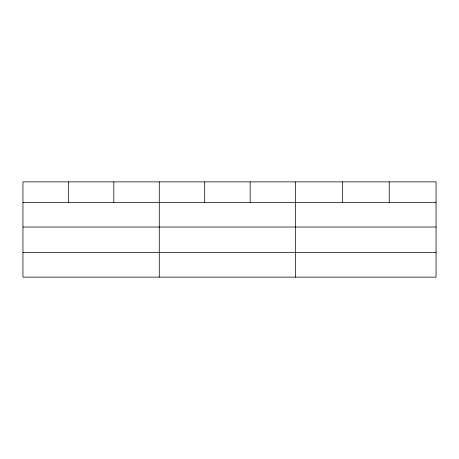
<?xml version="1.0" encoding="UTF-8"?>
<svg xmlns="http://www.w3.org/2000/svg" width="459" height="459" viewBox="0 0 459 459"><rect width="100%" height="100%" fill="white"/><g stroke="black" fill="none" stroke-linecap="round" stroke-linejoin="round"><path stroke-width="0.69" d="M436.05 227.027L436.05 181.867L22.95 181.867L22.95 277.133L436.05 277.133L436.05 227.027L22.95 227.027M22.95 202.35L436.05 202.35M22.95 252.456L436.05 252.456M389.232 181.867L389.232 202.35M342.414 181.867L342.414 202.35M295.596 181.867L295.596 277.133M250.155 181.867L250.155 202.35M204.714 181.867L204.714 202.35M159.273 181.867L159.273 277.133M113.832 181.867L113.832 202.35M68.391 181.867L68.391 202.35"/></g></svg>
